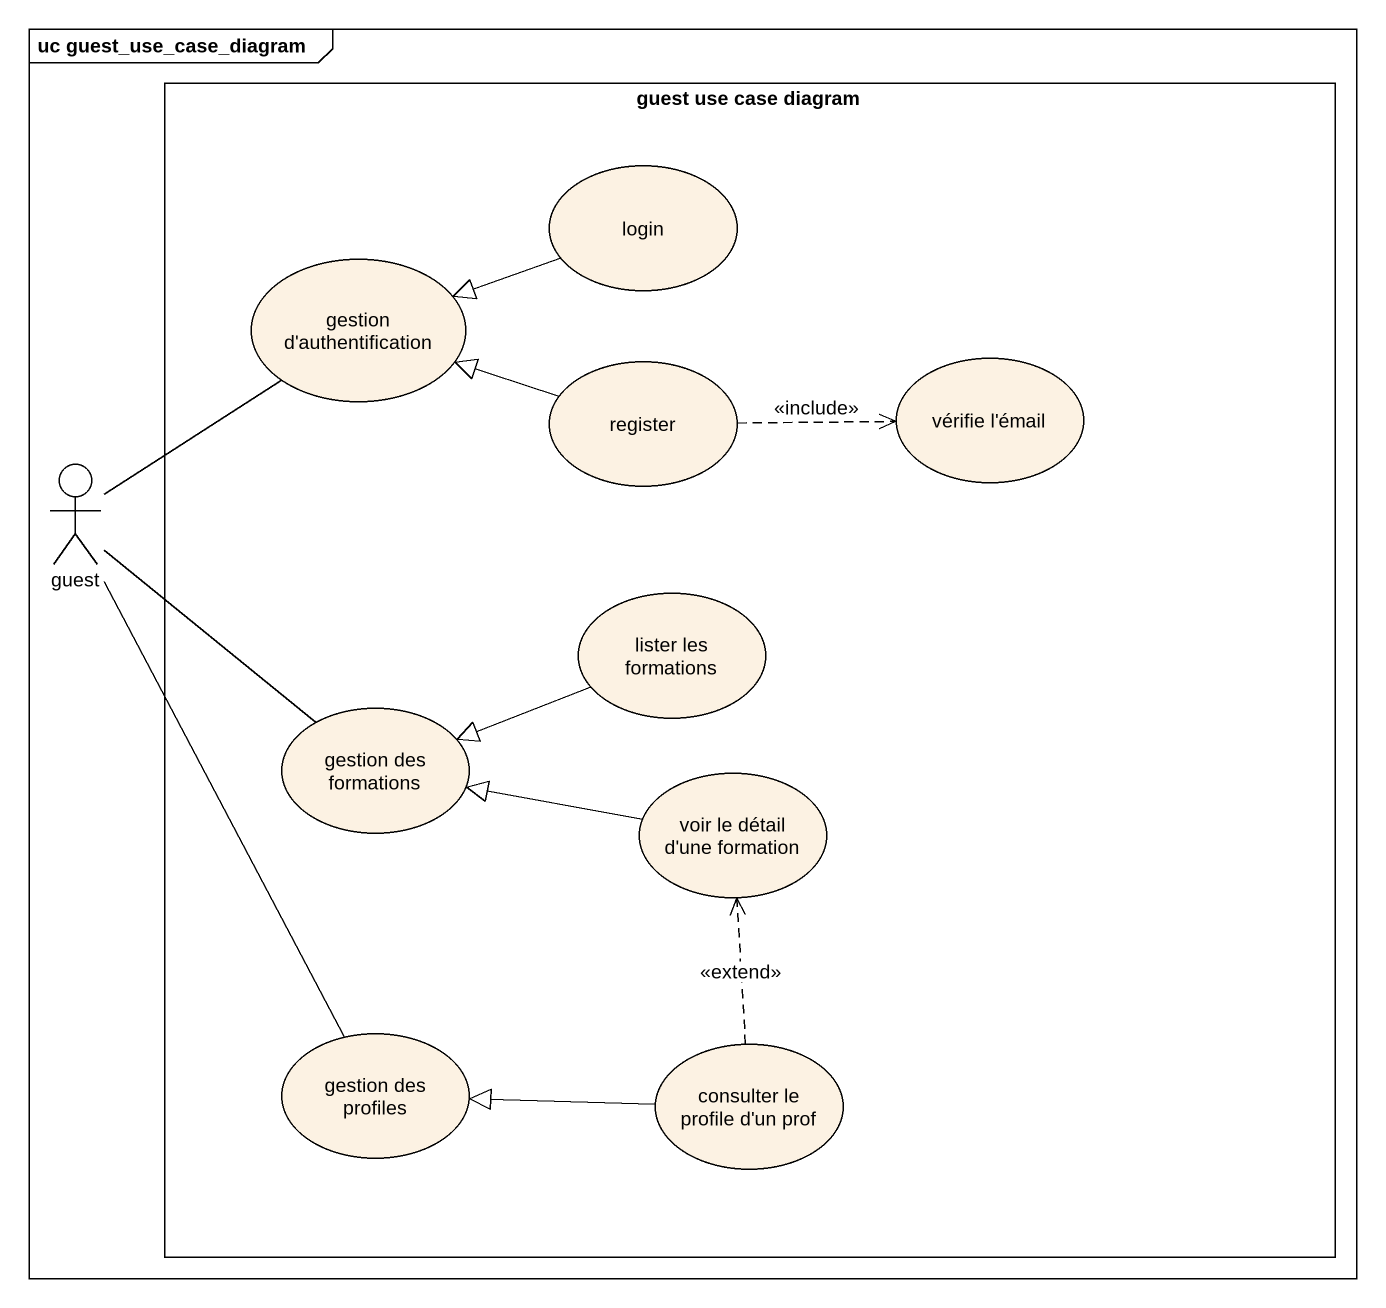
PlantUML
@startuml
mainframe uc guest_use_case_diagram
rectangle "guest use case diagram" as guest_use_case_diagram {
  usecase login
  usecase "gestion d'authentification" as gestion_d_authentification
  usecase register
  usecase "vérifie l'émail" as vérifie_l_émail
  usecase "lister les formations" as lister_les_formations
  usecase "gestion des formations" as gestion_des_formations
  usecase "voir le détail d'une formation" as voir_le_détail_d_une
  usecase "gestion des profiles" as gestion_des_profiles
  usecase "consulter le profile d'un prof" as consulter_le_profile_d_un
}
actor guest
login -left-|> gestion_d_authentification
register -left-|> gestion_d_authentification
register .right.> vérifie_l_émail : <<include>>
guest -up- gestion_d_authentification
guest -- gestion_des_formations
lister_les_formations -left-|> gestion_des_formations
voir_le_détail_d_une -left-|> gestion_des_formations
gestion_des_profiles -up- guest
consulter_le_profile_d_un .up.> voir_le_détail_d_une : <<extend>>
consulter_le_profile_d_un -left-|> gestion_des_profiles
@enduml
